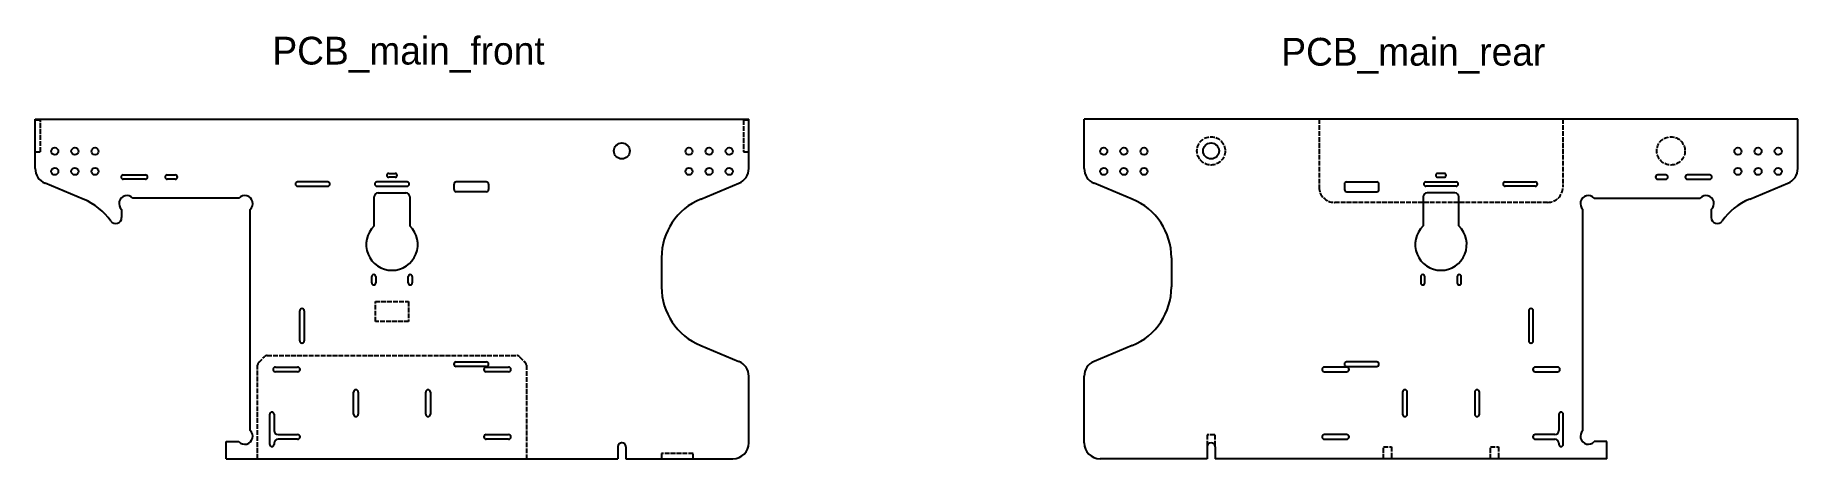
# Model space of a CAD drawing. Header units: millimetres. Extents: x 61 to 283, y 156 to 210.
import ezdxf

# ---------------------------------------------------------------- set-up
doc = ezdxf.new("R2010")
doc.units = ezdxf.units.MM
doc.header["$LTSCALE"] = 0.05
doc.linetypes.add('ACAD_ISO02W100', pattern=[15, 12, -3])
doc.linetypes.add('SLD-Solid', pattern=[0])
doc.styles.get("Standard").update_dxf_attribs({"font": 'GOTHIC.TTF'})

msp = doc.modelspace()

# ---------------------------------------------------------------- linework, layer by layer
at = {"color": 7, "linetype": 'SLD-Solid', "lineweight": 25}
for p, q in [((60.87, 192.76), (60.87, 198.98)), ((60.87, 198.98), (150.87, 198.98)), ((150.87, 192.76), (150.87, 198.98)), ((283.19, 198.98), (193.19, 198.98)), ((193.19, 192.76), (193.19, 198.98)), ((283.19, 192.76), (283.19, 198.98)), ((71.97, 191.96), (74.77, 191.96)), ((74.77, 191.4), (71.97, 191.4)), ((77.52, 191.96), (78.52, 191.96)), ((78.52, 191.4), (77.52, 191.4)), ((105.47, 192.15), (106.27, 192.15)), ((106.27, 191.65), (105.47, 191.65)), ((238.59, 192.15), (237.79, 192.15)), ((237.79, 191.65), (238.59, 191.65)), ((266.54, 191.96), (265.54, 191.96)), ((265.54, 191.4), (266.54, 191.4)), ((272.09, 191.96), (269.29, 191.96)), ((269.29, 191.4), (272.09, 191.4)), ((66.93, 188.91), (62.11, 190.91)), ((86.56, 189.03), (73.18, 189.03)), ((97.77, 191.08), (93.97, 191.08)), ((93.97, 190.53), (97.77, 190.53)), ((103.62, 185.52), (103.62, 189.18)), ((107.77, 191.08), (103.97, 191.08)), ((103.97, 190.53), (107.77, 190.53)), ((104.12, 189.68), (107.62, 189.68)), ((108.12, 189.18), (108.12, 185.52)), ((113.7, 190.11), (113.7, 190.8)), ((117.77, 191.08), (113.97, 191.08)), ((117.77, 189.83), (113.98, 189.83)), ((118.05, 190.8), (118.05, 190.11)), ((144.81, 188.91), (149.64, 190.91)), ((199.25, 188.91), (194.43, 190.91)), ((226.02, 190.8), (226.02, 190.11)), ((226.29, 191.08), (230.09, 191.08)), ((226.3, 189.83), (230.09, 189.83)), ((230.37, 190.11), (230.37, 190.8)), ((235.94, 189.18), (235.94, 185.52)), ((236.29, 191.08), (240.09, 191.08)), ((240.09, 190.53), (236.29, 190.53)), ((239.94, 189.68), (236.44, 189.68)), ((240.44, 185.52), (240.44, 189.18)), ((246.29, 191.08), (250.09, 191.08)), ((250.09, 190.53), (246.29, 190.53)), ((257.51, 189.03), (270.88, 189.03)), ((277.13, 188.91), (281.96, 190.91)), ((71.77, 187.61), (71.77, 186.57)), ((87.97, 159.74), (87.97, 187.61)), ((256.09, 159.74), (256.09, 187.61)), ((272.29, 187.61), (272.29, 186.57)), ((139.87, 181.52), (139.87, 177.83)), ((204.19, 181.52), (204.19, 177.83)), ((103.32, 178.33), (103.32, 179.13)), ((103.82, 179.13), (103.82, 178.33)), ((107.92, 178.33), (107.92, 179.13)), ((108.42, 179.13), (108.42, 178.33)), ((235.64, 179.13), (235.64, 178.33)), ((236.14, 178.33), (236.14, 179.13)), ((240.24, 179.13), (240.24, 178.33)), ((240.74, 178.33), (240.74, 179.13)), ((94.24, 171.03), (94.24, 174.83)), ((94.8, 174.83), (94.8, 171.03)), ((249.26, 174.83), (249.26, 171.03)), ((249.82, 171.03), (249.82, 174.83)), ((144.81, 170.44), (149.64, 168.44)), ((199.25, 170.44), (194.43, 168.44)), ((91.17, 167.73), (93.97, 167.73)), ((93.97, 167.13), (91.17, 167.13)), ((113.97, 168.38), (117.77, 168.38)), ((117.77, 167.82), (113.97, 167.82)), ((117.77, 167.73), (120.57, 167.73)), ((120.57, 167.13), (117.77, 167.13)), ((226.29, 167.73), (223.49, 167.73)), ((223.49, 167.13), (226.29, 167.13)), ((230.09, 168.38), (226.29, 168.38)), ((226.29, 167.82), (230.09, 167.82)), ((252.89, 167.73), (250.09, 167.73)), ((250.09, 167.13), (252.89, 167.13)), ((101.02, 161.78), (101.02, 164.58)), ((101.62, 164.58), (101.62, 161.78)), ((110.12, 161.78), (110.12, 164.58)), ((110.72, 164.58), (110.72, 161.78)), ((150.87, 158.18), (150.87, 166.59)), ((193.19, 158.18), (193.19, 166.59)), ((233.34, 164.58), (233.34, 161.78)), ((233.94, 161.78), (233.94, 164.58)), ((242.44, 164.58), (242.44, 161.78)), ((243.04, 161.78), (243.04, 164.58)), ((90.44, 157.98), (90.44, 161.78)), ((91, 161.78), (91, 159.73)), ((253.06, 161.78), (253.06, 159.73)), ((253.62, 157.98), (253.62, 161.78)), ((84.97, 156.18), (84.97, 158.33)), ((84.97, 158.33), (86.56, 158.33)), ((91, 158.13), (91, 157.98)), ((91.5, 159.23), (93.97, 159.23)), ((93.97, 158.63), (91.5, 158.63)), ((117.77, 159.23), (120.57, 159.23)), ((120.57, 158.63), (117.77, 158.63)), ((226.29, 159.23), (223.49, 159.23)), ((223.49, 158.63), (226.29, 158.63)), ((252.56, 159.23), (250.09, 159.23)), ((250.09, 158.63), (252.56, 158.63)), ((253.06, 158.13), (253.06, 157.98)), ((259.09, 158.33), (257.51, 158.33)), ((259.09, 156.18), (259.09, 158.33)), ((84.97, 156.18), (134.37, 156.18)), ((134.37, 157.68), (134.37, 156.18)), ((135.37, 157.68), (135.37, 156.18)), ((135.37, 156.18), (148.87, 156.18)), ((208.69, 156.18), (195.19, 156.18)), ((208.69, 157.68), (208.69, 156.18)), ((209.69, 157.68), (209.69, 156.18)), ((259.09, 156.18), (209.69, 156.18))]:
    msp.add_line(p, q, dxfattribs=at)
at = {"color": 1, "linetype": 'ACAD_ISO02W100'}
for p, q in [((61.53, 198.86), (60.87, 198.86)), ((61.53, 194.86), (61.53, 198.86)), ((150.21, 198.86), (150.21, 194.86)), ((150.87, 198.86), (150.21, 198.86)), ((222.83, 198.98), (222.83, 190.41)), ((253.56, 198.98), (253.56, 190.41)), ((60.87, 194.86), (61.53, 194.86)), ((150.21, 194.86), (150.87, 194.86)), ((251.64, 188.49), (224.74, 188.49)), ((103.77, 173.48), (103.77, 175.98)), ((103.77, 175.98), (107.97, 175.98)), ((107.97, 175.98), (107.97, 173.48)), ((107.97, 173.48), (103.77, 173.48)), ((89.07, 168.32), (89.77, 169.03)), ((90.13, 169.18), (121.61, 169.18)), ((121.97, 169.03), (122.67, 168.32)), ((88.92, 156.18), (88.92, 167.97)), ((122.82, 167.97), (122.82, 156.18)), ((209.68, 159.18), (208.7, 159.18)), ((208.7, 159.18), (208.7, 157.68)), ((209.68, 159.18), (209.68, 157.68)), ((134.37, 157.68), (134.37, 156.18)), ((135.37, 157.68), (135.37, 156.18)), ((139.87, 156.83), (139.87, 156.18)), ((143.87, 156.83), (139.87, 156.83)), ((143.87, 156.18), (143.87, 156.83)), ((230.94, 156.18), (230.94, 157.68)), ((230.94, 157.68), (231.94, 157.68)), ((231.94, 157.68), (231.94, 156.18)), ((244.44, 156.18), (244.44, 157.68)), ((244.44, 157.68), (245.44, 157.68)), ((245.44, 157.68), (245.44, 156.18))]:
    msp.add_line(p, q, dxfattribs=at)
at = {"color": 7, "linetype": 'SLD-Solid', "lineweight": 25}
for centre, radius in [((134.87, 194.98), 1), ((209.19, 194.98), 1), ((63.33, 194.94), 0.45), ((65.87, 194.94), 0.45), ((68.41, 194.94), 0.45), ((143.33, 194.94), 0.45), ((145.87, 194.94), 0.45), ((148.41, 194.94), 0.45), ((195.65, 194.94), 0.45), ((198.19, 194.94), 0.45), ((200.73, 194.94), 0.45), ((275.65, 194.94), 0.45), ((278.19, 194.94), 0.45), ((280.73, 194.94), 0.45), ((63.33, 192.4), 0.45), ((65.87, 192.4), 0.45), ((68.41, 192.4), 0.45), ((143.33, 192.4), 0.45), ((145.87, 192.4), 0.45), ((148.41, 192.4), 0.45), ((195.65, 192.4), 0.45), ((198.19, 192.4), 0.45), ((200.73, 192.4), 0.45), ((275.65, 192.4), 0.45), ((278.19, 192.4), 0.45), ((280.73, 192.4), 0.45)]:
    msp.add_circle(centre, radius, dxfattribs=at)
at = {"color": 1, "linetype": 'ACAD_ISO02W100'}
for centre in [(209.19, 194.98), (267.19, 194.98)]:
    msp.add_circle(centre, 1.78, dxfattribs=at)
at = {"color": 7, "linetype": 'SLD-Solid', "lineweight": 25}
for centre, radius, start, end in [((62.87, 192.76), 2, 180, 247.5), ((71.97, 191.68), 0.28, 90, 270), ((74.77, 191.68), 0.28, 270, 90), ((77.52, 191.68), 0.28, 90, 270), ((78.52, 191.68), 0.28, 270, 90), ((105.47, 191.9), 0.25, 90, 270), ((106.27, 191.9), 0.25, 270, 90), ((148.87, 192.76), 2, 292.5, 0), ((195.19, 192.76), 2, 180, 247.5), ((237.79, 191.9), 0.25, 90, 270), ((238.59, 191.9), 0.25, 270, 90), ((265.54, 191.68), 0.28, 90, 270), ((266.54, 191.68), 0.28, 270, 90), ((269.29, 191.68), 0.28, 90, 270), ((272.09, 191.68), 0.28, 270, 90), ((281.19, 192.76), 2, 292.5, 0), ((72.44, 188.35), 1, 42.2024, 227.7976), ((87.3, 188.35), 1, 312.2024, 137.7976), ((93.97, 190.8), 0.275, 90, 270), ((97.77, 190.8), 0.275, 270, 90), ((104.12, 189.18), 0.5, 90, 180), ((103.97, 190.8), 0.275, 90, 270), ((107.62, 189.18), 0.5, 0, 90), ((107.77, 190.8), 0.275, 270, 90), ((113.97, 190.8), 0.275, 90, 180), ((113.98, 190.11), 0.28, 180, 270), ((117.77, 190.8), 0.275, 0, 90), ((117.77, 190.11), 0.28, 270, 0), ((226.29, 190.8), 0.275, 90, 180), ((226.3, 190.11), 0.28, 180, 270), ((230.09, 190.8), 0.275, 0, 90), ((230.09, 190.11), 0.28, 270, 0), ((236.44, 189.18), 0.5, 90, 180), ((236.29, 190.8), 0.275, 90, 270), ((239.94, 189.18), 0.5, 0, 90), ((240.09, 190.8), 0.275, 270, 90), ((246.29, 190.8), 0.275, 90, 270), ((250.09, 190.8), 0.275, 270, 90), ((256.77, 188.35), 1, 42.2024, 227.7976), ((271.62, 188.35), 1, 312.2024, 137.7976), ((63.87, 181.52), 8, 35.2002, 67.5), ((147.87, 181.52), 8, 112.5, 180), ((196.19, 181.52), 8, 0, 67.5), ((280.19, 181.52), 8, 112.5, 144.7998), ((71.02, 186.57), 0.75, 215.2002, 0), ((105.87, 183.18), 3.25, 133.8131, 46.1869), ((238.19, 183.18), 3.25, 133.8131, 46.1869), ((273.04, 186.57), 0.75, 180, 324.7998), ((103.57, 179.13), 0.25, 0, 180), ((103.57, 178.33), 0.25, 180, 0), ((108.17, 179.13), 0.25, 0, 180), ((108.17, 178.33), 0.25, 180, 0), ((235.89, 179.13), 0.25, 0, 180), ((235.89, 178.33), 0.25, 180, 0), ((240.49, 179.13), 0.25, 0, 180), ((240.49, 178.33), 0.25, 180, 0), ((147.87, 177.83), 8, 180, 247.5), ((196.19, 177.83), 8, 292.5, 0), ((94.52, 174.83), 0.28, 360, 180), ((249.54, 174.83), 0.28, 0, 180), ((94.52, 171.03), 0.28, 180, 0), ((249.54, 171.03), 0.28, 180, 0), ((91.17, 167.43), 0.3, 90, 270), ((93.97, 167.43), 0.3, 270, 90), ((113.97, 168.1), 0.28, 90, 270), ((117.77, 167.43), 0.3, 90, 270), ((117.77, 168.1), 0.28, 270, 90), ((120.57, 167.43), 0.3, 270, 90), ((148.87, 166.59), 2, 0, 67.5), ((195.19, 166.59), 2, 112.5, 180), ((223.49, 167.43), 0.3, 90, 270), ((226.29, 168.1), 0.28, 90, 270), ((226.29, 167.43), 0.3, 270, 90), ((230.09, 168.1), 0.28, 270, 90), ((250.09, 167.43), 0.3, 90, 270), ((252.89, 167.43), 0.3, 270, 90), ((101.32, 164.58), 0.3, 0, 180), ((110.42, 164.58), 0.3, 0, 180), ((233.64, 164.58), 0.3, 0, 180), ((242.74, 164.58), 0.3, 0, 180), ((90.72, 161.78), 0.28, 0, 180), ((101.32, 161.78), 0.3, 180, 0), ((110.42, 161.78), 0.3, 180, 0), ((233.64, 161.78), 0.3, 180, 0), ((242.74, 161.78), 0.3, 180, 0), ((253.34, 161.78), 0.28, 0, 180), ((87.3, 159), 1, 222.2024, 47.7976), ((90.72, 157.98), 0.28, 180, 0), ((91.5, 159.73), 0.5, 180, 270), ((91.5, 158.13), 0.5, 90, 180), ((93.97, 158.93), 0.3, 270, 90), ((117.77, 158.93), 0.3, 90, 270), ((120.57, 158.93), 0.3, 270, 90), ((134.87, 157.68), 0.5, 0, 180), ((148.87, 158.18), 2, 270, 0), ((195.19, 158.18), 2, 180, 270), ((209.19, 157.68), 0.5, 0, 180), ((223.49, 158.93), 0.3, 90, 270), ((226.29, 158.93), 0.3, 270, 90), ((250.09, 158.93), 0.3, 90, 270), ((252.56, 159.73), 0.5, 270, 0), ((252.56, 158.13), 0.5, 0, 90), ((253.34, 157.98), 0.28, 180, 0), ((256.77, 159), 1, 132.2024, 317.7976)]:
    msp.add_arc(centre, radius, start, end, dxfattribs=at)
at = {"color": 1, "linetype": 'ACAD_ISO02W100'}
for centre, radius, start, end in [((224.74, 190.41), 1.92, 180, 270), ((251.64, 190.41), 1.92, 270, 0), ((90.13, 168.68), 0.5, 90, 135), ((121.61, 168.68), 0.5, 45, 90), ((89.42, 167.97), 0.5, 135, 180), ((122.32, 167.97), 0.5, 0, 45), ((134.87, 157.68), 0.5, 0, 180)]:
    msp.add_arc(centre, radius, start, end, dxfattribs=at)

# ---------------------------------------------------------------- texts
at = {"color": 2, "char_height": 3.5, "attachment_point": 1}
for s, insert in [('PCB_main_front', (90.79, 209.37)), ('PCB_main_rear', (218.05, 209.23))]:
    msp.add_mtext_dynamic_manual_height_columns(s, width=72.2245, gutter_width=17.5, heights=[0], dxfattribs=dict(at, insert=insert))

doc.saveas('drawing.dxf')
